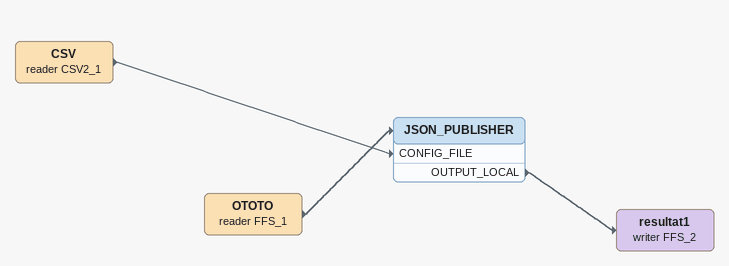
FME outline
CSV (reader CSV2_1)
    -> JSON_PUBLISHER [CONFIG_FILE]
OTOTO (reader FFS_1)
    -> JSON_PUBLISHER
JSON_PUBLISHER
    OUTPUT_LOCAL -> resultat1 (writer FFS_2)
resultat1 (writer FFS_2)
